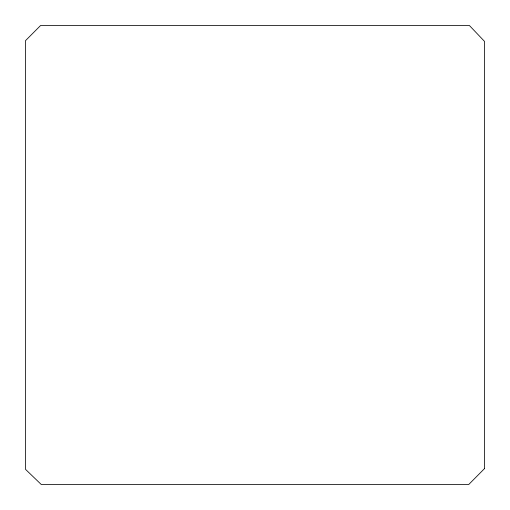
<?xml version="1.0" encoding="UTF-8"?>
<svg xmlns="http://www.w3.org/2000/svg" width="510" height="510" viewBox="0 0 510 510"><rect width="100%" height="100%" fill="white"/><g stroke="black" fill="none" stroke-linecap="round" stroke-linejoin="round"><path stroke-width="0.76" d="M484.5 468.613L468.741 484.5L41.259 484.5L25.5 469.334L25.5 40.666L40.602 25.5L469.398 25.5L484.5 41.386L484.5 468.613"/></g></svg>
